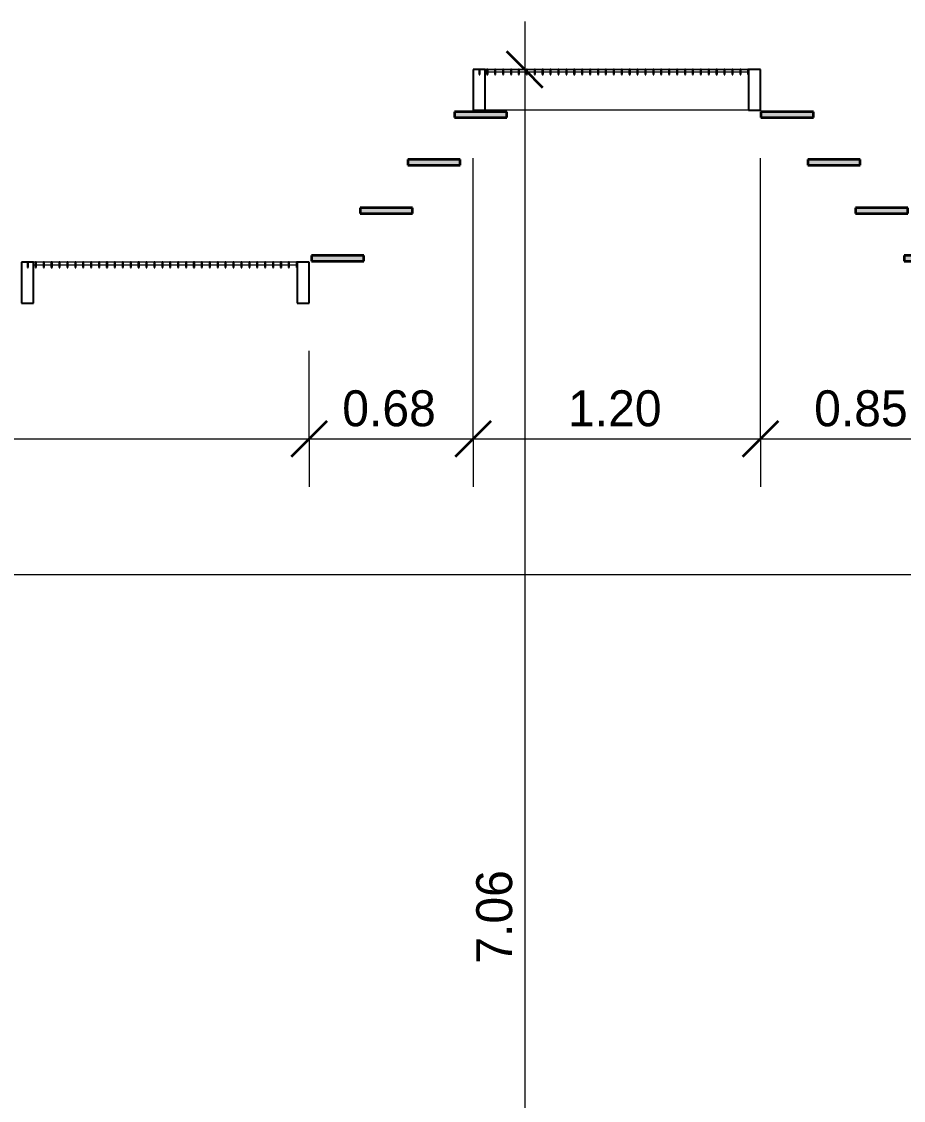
# Model space of a CAD drawing. Header units: centimetres. Extents: x -6646 to 16699, y -115 to 1717.
# Drawn here: x -3588.5 to -3220.5, y 369.4 to 819.8 of the extents above; entities that cross this region are included whole.
import ezdxf

# ---------------------------------------------------------------- set-up
doc = ezdxf.new("R2010")
doc.units = ezdxf.units.CM
for name, color, linetype, lineweight in [('A-ANNO-DIMS', 7, 'Continuous', 9), ('A-ANNO-DIMS-100', 7, 'Continuous', 9), ('A-CLNG', 7, 'Continuous', 9), ('A-GENM', 7, 'Continuous', 9), ('S-STRS', 7, 'Continuous', 9)]:
    doc.layers.add(name, color=color, linetype=linetype, lineweight=lineweight)
doc.styles.add('Century Gothic_1', font='GOTHIC.TTF', dxfattribs={"height": 15})
doc.dimstyles.new('FCA_N_Cotas_E100', dxfattribs={"dimscale": 30.48, "dimtxt": 15.662524, "dimasz": 0.492126, "dimexe": 0.656168, "dimexo": 0.656168, "dimgap": 0.032808, "dimtad": 1, "dimlfac": 0.01, "dimrnd": 0.01, "dimzin": 0, "dimdsep": 46, "dimtxsty": 'Century Gothic_1', "dimblk1": 'OBLIQUE', "dimblk2": 'OBLIQUE', "dimsah": 1, "dimcen": 0.09, "dimdle": 0.656168, "dimadec": 3, "dimazin": 2, "dimtfac": 1, "dimtdec": 4, "dimtix": 1, "dimtmove": 0, "dimatfit": 3, "dimfxl": 1, "dimtvp": 1, "dimtolj": 1, "dimtzin": 0, "dimarcsym": 2})

# ---------------------------------------------------------------- blocks, each defined once
blk = doc.blocks.new('PQ_RVR_ARQ-01_ZZ_ZZ_MO_T_A_rvt-1-Elevación Eje 20')
at = {"layer": 'A-CLNG', "color": 254, "lineweight": 18, "true_color": 0xe5e5e5}
blk.add_line((-2381.59, 588.8), (-5458.89, 588.8), dxfattribs=at)
blk = doc.blocks.new('M_RVR_Grating - 1_12 x 1_00-1794256-Elevación Eje 20')
at = {"layer": 'A-GENM', "lineweight": 25}
for p, q in [((-3395.1, 799.81), (-3400.1, 799.81)), ((-3400.1, 799.81), (-3400.1, 782.81)), ((-3397.3, 799.81), (-3397.6, 799.81)), ((-3397.6, 799.81), (-3397.6, 797.71)), ((-3397.6, 797.71), (-3397.3, 797.71)), ((-3397.3, 797.71), (-3397.3, 799.81)), ((-3395.1, 782.81), (-3395.1, 799.81)), ((-3394, 799.81), (-3394.3, 799.81)), ((-3394.3, 799.81), (-3394.3, 797.71)), ((-3394.3, 797.71), (-3394, 797.71)), ((-3394, 797.71), (-3394, 799.81)), ((-3390.7, 799.81), (-3391, 799.81)), ((-3391, 799.81), (-3391, 797.71)), ((-3391, 797.71), (-3390.7, 797.71)), ((-3390.7, 797.71), (-3390.7, 799.81)), ((-3387.4, 799.81), (-3387.7, 799.81)), ((-3387.7, 799.81), (-3387.7, 797.71)), ((-3387.7, 797.71), (-3387.4, 797.71)), ((-3387.4, 797.71), (-3387.4, 799.81)), ((-3384.1, 799.81), (-3384.4, 799.81)), ((-3384.4, 799.81), (-3384.4, 797.71)), ((-3384.4, 797.71), (-3384.1, 797.71)), ((-3384.1, 797.71), (-3384.1, 799.81)), ((-3380.8, 799.81), (-3381.1, 799.81)), ((-3381.1, 799.81), (-3381.1, 797.71)), ((-3381.1, 797.71), (-3380.8, 797.71)), ((-3380.8, 797.71), (-3380.8, 799.81)), ((-3377.5, 799.81), (-3377.8, 799.81)), ((-3377.8, 799.81), (-3377.8, 797.71)), ((-3377.8, 797.71), (-3377.5, 797.71)), ((-3377.5, 797.71), (-3377.5, 799.81)), ((-3374.2, 799.81), (-3374.5, 799.81)), ((-3374.5, 799.81), (-3374.5, 797.71)), ((-3374.5, 797.71), (-3374.2, 797.71)), ((-3374.2, 797.71), (-3374.2, 799.81)), ((-3370.9, 799.81), (-3371.2, 799.81)), ((-3371.2, 799.81), (-3371.2, 797.71)), ((-3371.2, 797.71), (-3370.9, 797.71)), ((-3370.9, 797.71), (-3370.9, 799.81)), ((-3367.6, 799.81), (-3367.9, 799.81)), ((-3367.9, 799.81), (-3367.9, 797.71)), ((-3367.9, 797.71), (-3367.6, 797.71)), ((-3367.6, 797.71), (-3367.6, 799.81)), ((-3364.3, 799.81), (-3364.6, 799.81)), ((-3364.6, 799.81), (-3364.6, 797.71)), ((-3364.6, 797.71), (-3364.3, 797.71)), ((-3364.3, 797.71), (-3364.3, 799.81)), ((-3361, 799.81), (-3361.3, 799.81)), ((-3361.3, 799.81), (-3361.3, 797.71)), ((-3361.3, 797.71), (-3361, 797.71)), ((-3361, 797.71), (-3361, 799.81)), ((-3357.7, 799.81), (-3358, 799.81)), ((-3358, 799.81), (-3358, 797.71)), ((-3358, 797.71), (-3357.7, 797.71)), ((-3357.7, 797.71), (-3357.7, 799.81)), ((-3354.4, 799.81), (-3354.7, 799.81)), ((-3354.7, 799.81), (-3354.7, 797.71)), ((-3354.7, 797.71), (-3354.4, 797.71)), ((-3354.4, 797.71), (-3354.4, 799.81)), ((-3351.1, 799.81), (-3351.4, 799.81)), ((-3351.4, 799.81), (-3351.4, 797.71)), ((-3351.4, 797.71), (-3351.1, 797.71)), ((-3351.1, 797.71), (-3351.1, 799.81)), ((-3347.8, 799.81), (-3348.1, 799.81)), ((-3348.1, 799.81), (-3348.1, 797.71)), ((-3348.1, 797.71), (-3347.8, 797.71)), ((-3347.8, 797.71), (-3347.8, 799.81)), ((-3344.5, 799.81), (-3344.8, 799.81)), ((-3344.8, 799.81), (-3344.8, 797.71)), ((-3344.8, 797.71), (-3344.5, 797.71)), ((-3344.5, 797.71), (-3344.5, 799.81)), ((-3341.2, 799.81), (-3341.5, 799.81)), ((-3341.5, 799.81), (-3341.5, 797.71)), ((-3341.5, 797.71), (-3341.2, 797.71)), ((-3341.2, 797.71), (-3341.2, 799.81)), ((-3337.9, 799.81), (-3338.2, 799.81)), ((-3338.2, 799.81), (-3338.2, 797.71)), ((-3338.2, 797.71), (-3337.9, 797.71)), ((-3337.9, 797.71), (-3337.9, 799.81)), ((-3334.6, 799.81), (-3334.9, 799.81)), ((-3334.9, 799.81), (-3334.9, 797.71)), ((-3334.9, 797.71), (-3334.6, 797.71)), ((-3334.6, 797.71), (-3334.6, 799.81)), ((-3331.3, 799.81), (-3331.6, 799.81)), ((-3331.6, 799.81), (-3331.6, 797.71)), ((-3331.6, 797.71), (-3331.3, 797.71)), ((-3331.3, 797.71), (-3331.3, 799.81)), ((-3328, 799.81), (-3328.3, 799.81)), ((-3328.3, 799.81), (-3328.3, 797.71)), ((-3328.3, 797.71), (-3328, 797.71)), ((-3328, 797.71), (-3328, 799.81)), ((-3324.7, 799.81), (-3325, 799.81)), ((-3325, 799.81), (-3325, 797.71)), ((-3325, 797.71), (-3324.7, 797.71)), ((-3324.7, 797.71), (-3324.7, 799.81)), ((-3321.4, 799.81), (-3321.7, 799.81)), ((-3321.7, 799.81), (-3321.7, 797.71)), ((-3321.7, 797.71), (-3321.4, 797.71)), ((-3321.4, 797.71), (-3321.4, 799.81)), ((-3318.1, 799.81), (-3318.4, 799.81)), ((-3318.4, 799.81), (-3318.4, 797.71)), ((-3318.4, 797.71), (-3318.1, 797.71)), ((-3318.1, 797.71), (-3318.1, 799.81)), ((-3314.8, 799.81), (-3315.1, 799.81)), ((-3315.1, 799.81), (-3315.1, 797.71)), ((-3315.1, 797.71), (-3314.8, 797.71)), ((-3314.8, 797.71), (-3314.8, 799.81)), ((-3311.5, 799.81), (-3311.8, 799.81)), ((-3311.8, 799.81), (-3311.8, 797.71)), ((-3311.8, 797.71), (-3311.5, 797.71)), ((-3311.5, 797.71), (-3311.5, 799.81)), ((-3308.2, 799.81), (-3308.5, 799.81)), ((-3308.5, 799.81), (-3308.5, 797.71)), ((-3308.5, 797.71), (-3308.2, 797.71)), ((-3308.2, 797.71), (-3308.2, 799.81)), ((-3304.9, 799.81), (-3305.2, 799.81)), ((-3305.2, 799.81), (-3305.2, 797.71)), ((-3305.2, 797.71), (-3304.9, 797.71)), ((-3304.9, 797.71), (-3304.9, 799.81)), ((-3301.6, 799.81), (-3301.9, 799.81)), ((-3301.9, 799.81), (-3301.9, 797.71)), ((-3301.9, 797.71), (-3301.6, 797.71)), ((-3301.6, 797.71), (-3301.6, 799.81)), ((-3298.3, 799.81), (-3298.6, 799.81)), ((-3298.6, 799.81), (-3298.6, 797.71)), ((-3298.6, 797.71), (-3298.3, 797.71)), ((-3298.3, 797.71), (-3298.3, 799.81)), ((-3295, 799.81), (-3295.3, 799.81)), ((-3295.3, 799.81), (-3295.3, 797.71)), ((-3295.3, 797.71), (-3295, 797.71)), ((-3295, 797.71), (-3295, 799.81)), ((-3291.7, 799.81), (-3292, 799.81)), ((-3292, 799.81), (-3292, 797.71)), ((-3292, 797.71), (-3291.7, 797.71)), ((-3291.7, 797.71), (-3291.7, 799.81)), ((-3288.4, 799.81), (-3288.7, 799.81)), ((-3288.7, 799.81), (-3288.7, 797.71)), ((-3288.7, 797.71), (-3288.4, 797.71)), ((-3288.4, 797.71), (-3288.4, 799.81)), ((-3285.1, 799.81), (-3285.4, 799.81)), ((-3285.4, 799.81), (-3285.4, 797.71)), ((-3285.4, 797.71), (-3285.1, 797.71)), ((-3285.1, 797.71), (-3285.1, 799.81)), ((-3280.1, 799.81), (-3285.1, 799.81)), ((-3285.1, 799.81), (-3285.1, 782.81)), ((-3280.1, 782.81), (-3280.1, 799.81)), ((-3400.1, 782.81), (-3395.1, 782.81)), ((-3285.1, 782.81), (-3280.1, 782.81))]:
    blk.add_line(p, q, dxfattribs=at)
at = {"layer": 'A-GENM', "color": 8, "true_color": 0x808080}
for p, q in [((-3394.3, 799.81), (-3395.1, 799.81)), ((-3395.1, 799.81), (-3394.3, 799.81)), ((-3395.1, 798.81), (-3394.3, 798.81)), ((-3391, 799.81), (-3394, 799.81)), ((-3394, 799.81), (-3391, 799.81)), ((-3394, 798.81), (-3391, 798.81)), ((-3387.7, 799.81), (-3390.7, 799.81)), ((-3390.7, 799.81), (-3387.7, 799.81)), ((-3390.7, 798.81), (-3387.7, 798.81)), ((-3384.4, 799.81), (-3387.4, 799.81)), ((-3387.4, 799.81), (-3384.4, 799.81)), ((-3387.4, 798.81), (-3384.4, 798.81)), ((-3381.1, 799.81), (-3384.1, 799.81)), ((-3384.1, 799.81), (-3381.1, 799.81)), ((-3384.1, 798.81), (-3381.1, 798.81)), ((-3377.8, 799.81), (-3380.8, 799.81)), ((-3380.8, 799.81), (-3377.8, 799.81)), ((-3380.8, 798.81), (-3377.8, 798.81)), ((-3374.5, 799.81), (-3377.5, 799.81)), ((-3377.5, 799.81), (-3374.5, 799.81)), ((-3377.5, 798.81), (-3374.5, 798.81)), ((-3371.2, 799.81), (-3374.2, 799.81)), ((-3374.2, 799.81), (-3371.2, 799.81)), ((-3374.2, 798.81), (-3371.2, 798.81)), ((-3367.9, 799.81), (-3370.9, 799.81)), ((-3370.9, 799.81), (-3367.9, 799.81)), ((-3370.9, 798.81), (-3367.9, 798.81)), ((-3364.6, 799.81), (-3367.6, 799.81)), ((-3367.6, 799.81), (-3364.6, 799.81)), ((-3367.6, 798.81), (-3364.6, 798.81)), ((-3361.3, 799.81), (-3364.3, 799.81)), ((-3364.3, 799.81), (-3361.3, 799.81)), ((-3364.3, 798.81), (-3361.3, 798.81)), ((-3358, 799.81), (-3361, 799.81)), ((-3361, 799.81), (-3358, 799.81)), ((-3361, 798.81), (-3358, 798.81)), ((-3354.7, 799.81), (-3357.7, 799.81)), ((-3357.7, 799.81), (-3354.7, 799.81)), ((-3357.7, 798.81), (-3354.7, 798.81)), ((-3351.4, 799.81), (-3354.4, 799.81)), ((-3354.4, 799.81), (-3351.4, 799.81)), ((-3354.4, 798.81), (-3351.4, 798.81)), ((-3348.1, 799.81), (-3351.1, 799.81)), ((-3351.1, 799.81), (-3348.1, 799.81)), ((-3351.1, 798.81), (-3348.1, 798.81)), ((-3344.8, 799.81), (-3347.8, 799.81)), ((-3347.8, 799.81), (-3344.8, 799.81)), ((-3347.8, 798.81), (-3344.8, 798.81)), ((-3341.5, 799.81), (-3344.5, 799.81)), ((-3344.5, 799.81), (-3341.5, 799.81)), ((-3344.5, 798.81), (-3341.5, 798.81)), ((-3338.2, 799.81), (-3341.2, 799.81)), ((-3341.2, 799.81), (-3338.2, 799.81)), ((-3341.2, 798.81), (-3338.2, 798.81)), ((-3334.9, 799.81), (-3337.9, 799.81)), ((-3337.9, 799.81), (-3334.9, 799.81)), ((-3337.9, 798.81), (-3334.9, 798.81)), ((-3331.6, 799.81), (-3334.6, 799.81)), ((-3334.6, 799.81), (-3331.6, 799.81)), ((-3334.6, 798.81), (-3331.6, 798.81)), ((-3328.3, 799.81), (-3331.3, 799.81)), ((-3331.3, 799.81), (-3328.3, 799.81)), ((-3331.3, 798.81), (-3328.3, 798.81)), ((-3325, 799.81), (-3328, 799.81)), ((-3328, 799.81), (-3325, 799.81)), ((-3328, 798.81), (-3325, 798.81)), ((-3321.7, 799.81), (-3324.7, 799.81)), ((-3324.7, 799.81), (-3321.7, 799.81)), ((-3324.7, 798.81), (-3321.7, 798.81)), ((-3318.4, 799.81), (-3321.4, 799.81)), ((-3321.4, 799.81), (-3318.4, 799.81)), ((-3321.4, 798.81), (-3318.4, 798.81)), ((-3315.1, 799.81), (-3318.1, 799.81)), ((-3318.1, 799.81), (-3315.1, 799.81)), ((-3318.1, 798.81), (-3315.1, 798.81)), ((-3311.8, 799.81), (-3314.8, 799.81)), ((-3314.8, 799.81), (-3311.8, 799.81)), ((-3314.8, 798.81), (-3311.8, 798.81)), ((-3308.5, 799.81), (-3311.5, 799.81)), ((-3311.5, 799.81), (-3308.5, 799.81)), ((-3311.5, 798.81), (-3308.5, 798.81)), ((-3305.2, 799.81), (-3308.2, 799.81)), ((-3308.2, 799.81), (-3305.2, 799.81)), ((-3308.2, 798.81), (-3305.2, 798.81)), ((-3301.9, 799.81), (-3304.9, 799.81)), ((-3304.9, 799.81), (-3301.9, 799.81)), ((-3304.9, 798.81), (-3301.9, 798.81)), ((-3298.6, 799.81), (-3301.6, 799.81)), ((-3301.6, 799.81), (-3298.6, 799.81)), ((-3301.6, 798.81), (-3298.6, 798.81)), ((-3295.3, 799.81), (-3298.3, 799.81)), ((-3298.3, 799.81), (-3295.3, 799.81)), ((-3298.3, 798.81), (-3295.3, 798.81)), ((-3292, 799.81), (-3295, 799.81)), ((-3295, 799.81), (-3292, 799.81)), ((-3295, 798.81), (-3292, 798.81)), ((-3288.7, 799.81), (-3291.7, 799.81)), ((-3291.7, 799.81), (-3288.7, 799.81)), ((-3291.7, 798.81), (-3288.7, 798.81)), ((-3285.4, 799.81), (-3288.4, 799.81)), ((-3288.4, 799.81), (-3285.4, 799.81)), ((-3288.4, 798.81), (-3285.4, 798.81)), ((-3285.1, 782.81), (-3395.1, 782.81))]:
    blk.add_line(p, q, dxfattribs=at)
blk = doc.blocks.new('M_RVR_Grating - 1_12 x 1_00-1792500-Elevación Eje 20')
at = {"layer": 'A-GENM', "lineweight": 25}
for p, q in [((-3395.1, 799.81), (-3400.1, 799.81)), ((-3400.1, 799.81), (-3400.1, 782.81)), ((-3397.3, 799.81), (-3397.6, 799.81)), ((-3397.6, 799.81), (-3397.6, 797.71)), ((-3397.6, 797.71), (-3397.3, 797.71)), ((-3397.3, 797.71), (-3397.3, 799.81)), ((-3395.1, 782.81), (-3395.1, 799.81)), ((-3394, 799.81), (-3394.3, 799.81)), ((-3394.3, 799.81), (-3394.3, 797.71)), ((-3394.3, 797.71), (-3394, 797.71)), ((-3394, 797.71), (-3394, 799.81)), ((-3390.7, 799.81), (-3391, 799.81)), ((-3391, 799.81), (-3391, 797.71)), ((-3391, 797.71), (-3390.7, 797.71)), ((-3390.7, 797.71), (-3390.7, 799.81)), ((-3387.4, 799.81), (-3387.7, 799.81)), ((-3387.7, 799.81), (-3387.7, 797.71)), ((-3387.7, 797.71), (-3387.4, 797.71)), ((-3387.4, 797.71), (-3387.4, 799.81)), ((-3384.1, 799.81), (-3384.4, 799.81)), ((-3384.4, 799.81), (-3384.4, 797.71)), ((-3384.4, 797.71), (-3384.1, 797.71)), ((-3384.1, 797.71), (-3384.1, 799.81)), ((-3380.8, 799.81), (-3381.1, 799.81)), ((-3381.1, 799.81), (-3381.1, 797.71)), ((-3381.1, 797.71), (-3380.8, 797.71)), ((-3380.8, 797.71), (-3380.8, 799.81)), ((-3377.5, 799.81), (-3377.8, 799.81)), ((-3377.8, 799.81), (-3377.8, 797.71)), ((-3377.8, 797.71), (-3377.5, 797.71)), ((-3377.5, 797.71), (-3377.5, 799.81)), ((-3374.2, 799.81), (-3374.5, 799.81)), ((-3374.5, 799.81), (-3374.5, 797.71)), ((-3374.5, 797.71), (-3374.2, 797.71)), ((-3374.2, 797.71), (-3374.2, 799.81)), ((-3370.9, 799.81), (-3371.2, 799.81)), ((-3371.2, 799.81), (-3371.2, 797.71)), ((-3371.2, 797.71), (-3370.9, 797.71)), ((-3370.9, 797.71), (-3370.9, 799.81)), ((-3367.6, 799.81), (-3367.9, 799.81)), ((-3367.9, 799.81), (-3367.9, 797.71)), ((-3367.9, 797.71), (-3367.6, 797.71)), ((-3367.6, 797.71), (-3367.6, 799.81)), ((-3364.3, 799.81), (-3364.6, 799.81)), ((-3364.6, 799.81), (-3364.6, 797.71)), ((-3364.6, 797.71), (-3364.3, 797.71)), ((-3364.3, 797.71), (-3364.3, 799.81)), ((-3361, 799.81), (-3361.3, 799.81)), ((-3361.3, 799.81), (-3361.3, 797.71)), ((-3361.3, 797.71), (-3361, 797.71)), ((-3361, 797.71), (-3361, 799.81)), ((-3357.7, 799.81), (-3358, 799.81)), ((-3358, 799.81), (-3358, 797.71)), ((-3358, 797.71), (-3357.7, 797.71)), ((-3357.7, 797.71), (-3357.7, 799.81)), ((-3354.4, 799.81), (-3354.7, 799.81)), ((-3354.7, 799.81), (-3354.7, 797.71)), ((-3354.7, 797.71), (-3354.4, 797.71)), ((-3354.4, 797.71), (-3354.4, 799.81)), ((-3351.1, 799.81), (-3351.4, 799.81)), ((-3351.4, 799.81), (-3351.4, 797.71)), ((-3351.4, 797.71), (-3351.1, 797.71)), ((-3351.1, 797.71), (-3351.1, 799.81)), ((-3347.8, 799.81), (-3348.1, 799.81)), ((-3348.1, 799.81), (-3348.1, 797.71)), ((-3348.1, 797.71), (-3347.8, 797.71)), ((-3347.8, 797.71), (-3347.8, 799.81)), ((-3344.5, 799.81), (-3344.8, 799.81)), ((-3344.8, 799.81), (-3344.8, 797.71)), ((-3344.8, 797.71), (-3344.5, 797.71)), ((-3344.5, 797.71), (-3344.5, 799.81)), ((-3341.2, 799.81), (-3341.5, 799.81)), ((-3341.5, 799.81), (-3341.5, 797.71)), ((-3341.5, 797.71), (-3341.2, 797.71)), ((-3341.2, 797.71), (-3341.2, 799.81)), ((-3337.9, 799.81), (-3338.2, 799.81)), ((-3338.2, 799.81), (-3338.2, 797.71)), ((-3338.2, 797.71), (-3337.9, 797.71)), ((-3337.9, 797.71), (-3337.9, 799.81)), ((-3334.6, 799.81), (-3334.9, 799.81)), ((-3334.9, 799.81), (-3334.9, 797.71)), ((-3334.9, 797.71), (-3334.6, 797.71)), ((-3334.6, 797.71), (-3334.6, 799.81)), ((-3331.3, 799.81), (-3331.6, 799.81)), ((-3331.6, 799.81), (-3331.6, 797.71)), ((-3331.6, 797.71), (-3331.3, 797.71)), ((-3331.3, 797.71), (-3331.3, 799.81)), ((-3328, 799.81), (-3328.3, 799.81)), ((-3328.3, 799.81), (-3328.3, 797.71)), ((-3328.3, 797.71), (-3328, 797.71)), ((-3328, 797.71), (-3328, 799.81)), ((-3324.7, 799.81), (-3325, 799.81)), ((-3325, 799.81), (-3325, 797.71)), ((-3325, 797.71), (-3324.7, 797.71)), ((-3324.7, 797.71), (-3324.7, 799.81)), ((-3321.4, 799.81), (-3321.7, 799.81)), ((-3321.7, 799.81), (-3321.7, 797.71)), ((-3321.7, 797.71), (-3321.4, 797.71)), ((-3321.4, 797.71), (-3321.4, 799.81)), ((-3318.1, 799.81), (-3318.4, 799.81)), ((-3318.4, 799.81), (-3318.4, 797.71)), ((-3318.4, 797.71), (-3318.1, 797.71)), ((-3318.1, 797.71), (-3318.1, 799.81)), ((-3314.8, 799.81), (-3315.1, 799.81)), ((-3315.1, 799.81), (-3315.1, 797.71)), ((-3315.1, 797.71), (-3314.8, 797.71)), ((-3314.8, 797.71), (-3314.8, 799.81)), ((-3311.5, 799.81), (-3311.8, 799.81)), ((-3311.8, 799.81), (-3311.8, 797.71)), ((-3311.8, 797.71), (-3311.5, 797.71)), ((-3311.5, 797.71), (-3311.5, 799.81)), ((-3308.2, 799.81), (-3308.5, 799.81)), ((-3308.5, 799.81), (-3308.5, 797.71)), ((-3308.5, 797.71), (-3308.2, 797.71)), ((-3308.2, 797.71), (-3308.2, 799.81)), ((-3304.9, 799.81), (-3305.2, 799.81)), ((-3305.2, 799.81), (-3305.2, 797.71)), ((-3305.2, 797.71), (-3304.9, 797.71)), ((-3304.9, 797.71), (-3304.9, 799.81)), ((-3301.6, 799.81), (-3301.9, 799.81)), ((-3301.9, 799.81), (-3301.9, 797.71)), ((-3301.9, 797.71), (-3301.6, 797.71)), ((-3301.6, 797.71), (-3301.6, 799.81)), ((-3298.3, 799.81), (-3298.6, 799.81)), ((-3298.6, 799.81), (-3298.6, 797.71)), ((-3298.6, 797.71), (-3298.3, 797.71)), ((-3298.3, 797.71), (-3298.3, 799.81)), ((-3295, 799.81), (-3295.3, 799.81)), ((-3295.3, 799.81), (-3295.3, 797.71)), ((-3295.3, 797.71), (-3295, 797.71)), ((-3295, 797.71), (-3295, 799.81)), ((-3291.7, 799.81), (-3292, 799.81)), ((-3292, 799.81), (-3292, 797.71)), ((-3292, 797.71), (-3291.7, 797.71)), ((-3291.7, 797.71), (-3291.7, 799.81)), ((-3288.4, 799.81), (-3288.7, 799.81)), ((-3288.7, 799.81), (-3288.7, 797.71)), ((-3288.7, 797.71), (-3288.4, 797.71)), ((-3288.4, 797.71), (-3288.4, 799.81)), ((-3285.1, 799.81), (-3285.4, 799.81)), ((-3285.4, 799.81), (-3285.4, 797.71)), ((-3285.4, 797.71), (-3285.1, 797.71)), ((-3285.1, 797.71), (-3285.1, 799.81)), ((-3280.1, 799.81), (-3285.1, 799.81)), ((-3285.1, 799.81), (-3285.1, 782.81)), ((-3280.1, 782.81), (-3280.1, 799.81)), ((-3400.1, 782.81), (-3395.1, 782.81)), ((-3285.1, 782.81), (-3280.1, 782.81))]:
    blk.add_line(p, q, dxfattribs=at)
blk = doc.blocks.new('M_RVR_Grating - 1_12 x 1_00-V1-Elevación Eje 20')
at = {"layer": 'A-GENM', "lineweight": 25}
for p, q in [((-3583.51, 719.31), (-3588.51, 719.31)), ((-3588.51, 719.31), (-3588.51, 702.31)), ((-3585.71, 719.31), (-3586.01, 719.31)), ((-3586.01, 719.31), (-3586.01, 717.21)), ((-3586.01, 717.21), (-3585.71, 717.21)), ((-3585.71, 717.21), (-3585.71, 719.31)), ((-3583.51, 702.31), (-3583.51, 719.31)), ((-3582.41, 719.31), (-3582.71, 719.31)), ((-3582.71, 719.31), (-3582.71, 717.21)), ((-3582.71, 717.21), (-3582.41, 717.21)), ((-3582.41, 717.21), (-3582.41, 719.31)), ((-3579.11, 719.31), (-3579.41, 719.31)), ((-3579.41, 719.31), (-3579.41, 717.21)), ((-3579.41, 717.21), (-3579.11, 717.21)), ((-3579.11, 717.21), (-3579.11, 719.31)), ((-3575.81, 719.31), (-3576.11, 719.31)), ((-3576.11, 719.31), (-3576.11, 717.21)), ((-3576.11, 717.21), (-3575.81, 717.21)), ((-3575.81, 717.21), (-3575.81, 719.31)), ((-3572.51, 719.31), (-3572.81, 719.31)), ((-3572.81, 719.31), (-3572.81, 717.21)), ((-3572.81, 717.21), (-3572.51, 717.21)), ((-3572.51, 717.21), (-3572.51, 719.31)), ((-3569.21, 719.31), (-3569.51, 719.31)), ((-3569.51, 719.31), (-3569.51, 717.21)), ((-3569.51, 717.21), (-3569.21, 717.21)), ((-3569.21, 717.21), (-3569.21, 719.31)), ((-3565.91, 719.31), (-3566.21, 719.31)), ((-3566.21, 719.31), (-3566.21, 717.21)), ((-3566.21, 717.21), (-3565.91, 717.21)), ((-3565.91, 717.21), (-3565.91, 719.31)), ((-3562.61, 719.31), (-3562.91, 719.31)), ((-3562.91, 719.31), (-3562.91, 717.21)), ((-3562.91, 717.21), (-3562.61, 717.21)), ((-3562.61, 717.21), (-3562.61, 719.31)), ((-3559.31, 719.31), (-3559.61, 719.31)), ((-3559.61, 719.31), (-3559.61, 717.21)), ((-3559.61, 717.21), (-3559.31, 717.21)), ((-3559.31, 717.21), (-3559.31, 719.31)), ((-3556.01, 719.31), (-3556.31, 719.31)), ((-3556.31, 719.31), (-3556.31, 717.21)), ((-3556.31, 717.21), (-3556.01, 717.21)), ((-3556.01, 717.21), (-3556.01, 719.31)), ((-3552.71, 719.31), (-3553.01, 719.31)), ((-3553.01, 719.31), (-3553.01, 717.21)), ((-3553.01, 717.21), (-3552.71, 717.21)), ((-3552.71, 717.21), (-3552.71, 719.31)), ((-3549.41, 719.31), (-3549.71, 719.31)), ((-3549.71, 719.31), (-3549.71, 717.21)), ((-3549.71, 717.21), (-3549.41, 717.21)), ((-3549.41, 717.21), (-3549.41, 719.31)), ((-3546.11, 719.31), (-3546.41, 719.31)), ((-3546.41, 719.31), (-3546.41, 717.21)), ((-3546.41, 717.21), (-3546.11, 717.21)), ((-3546.11, 717.21), (-3546.11, 719.31)), ((-3542.81, 719.31), (-3543.11, 719.31)), ((-3543.11, 719.31), (-3543.11, 717.21)), ((-3543.11, 717.21), (-3542.81, 717.21)), ((-3542.81, 717.21), (-3542.81, 719.31)), ((-3539.51, 719.31), (-3539.81, 719.31)), ((-3539.81, 719.31), (-3539.81, 717.21)), ((-3539.81, 717.21), (-3539.51, 717.21)), ((-3539.51, 717.21), (-3539.51, 719.31)), ((-3536.21, 719.31), (-3536.51, 719.31)), ((-3536.51, 719.31), (-3536.51, 717.21)), ((-3536.51, 717.21), (-3536.21, 717.21)), ((-3536.21, 717.21), (-3536.21, 719.31)), ((-3532.91, 719.31), (-3533.21, 719.31)), ((-3533.21, 719.31), (-3533.21, 717.21)), ((-3533.21, 717.21), (-3532.91, 717.21)), ((-3532.91, 717.21), (-3532.91, 719.31)), ((-3529.61, 719.31), (-3529.91, 719.31)), ((-3529.91, 719.31), (-3529.91, 717.21)), ((-3529.91, 717.21), (-3529.61, 717.21)), ((-3529.61, 717.21), (-3529.61, 719.31)), ((-3526.31, 719.31), (-3526.61, 719.31)), ((-3526.61, 719.31), (-3526.61, 717.21)), ((-3526.61, 717.21), (-3526.31, 717.21)), ((-3526.31, 717.21), (-3526.31, 719.31)), ((-3523.01, 719.31), (-3523.31, 719.31)), ((-3523.31, 719.31), (-3523.31, 717.21)), ((-3523.31, 717.21), (-3523.01, 717.21)), ((-3523.01, 717.21), (-3523.01, 719.31)), ((-3519.71, 719.31), (-3520.01, 719.31)), ((-3520.01, 719.31), (-3520.01, 717.21)), ((-3520.01, 717.21), (-3519.71, 717.21)), ((-3519.71, 717.21), (-3519.71, 719.31)), ((-3516.41, 719.31), (-3516.71, 719.31)), ((-3516.71, 719.31), (-3516.71, 717.21)), ((-3516.71, 717.21), (-3516.41, 717.21)), ((-3516.41, 717.21), (-3516.41, 719.31)), ((-3513.11, 719.31), (-3513.41, 719.31)), ((-3513.41, 719.31), (-3513.41, 717.21)), ((-3513.41, 717.21), (-3513.11, 717.21)), ((-3513.11, 717.21), (-3513.11, 719.31)), ((-3509.81, 719.31), (-3510.11, 719.31)), ((-3510.11, 719.31), (-3510.11, 717.21)), ((-3510.11, 717.21), (-3509.81, 717.21)), ((-3509.81, 717.21), (-3509.81, 719.31)), ((-3506.51, 719.31), (-3506.81, 719.31)), ((-3506.81, 719.31), (-3506.81, 717.21)), ((-3506.81, 717.21), (-3506.51, 717.21)), ((-3506.51, 717.21), (-3506.51, 719.31)), ((-3503.21, 719.31), (-3503.51, 719.31)), ((-3503.51, 719.31), (-3503.51, 717.21)), ((-3503.51, 717.21), (-3503.21, 717.21)), ((-3503.21, 717.21), (-3503.21, 719.31)), ((-3499.91, 719.31), (-3500.21, 719.31)), ((-3500.21, 719.31), (-3500.21, 717.21)), ((-3500.21, 717.21), (-3499.91, 717.21)), ((-3499.91, 717.21), (-3499.91, 719.31)), ((-3496.61, 719.31), (-3496.91, 719.31)), ((-3496.91, 719.31), (-3496.91, 717.21)), ((-3496.91, 717.21), (-3496.61, 717.21)), ((-3496.61, 717.21), (-3496.61, 719.31)), ((-3493.31, 719.31), (-3493.61, 719.31)), ((-3493.61, 719.31), (-3493.61, 717.21)), ((-3493.61, 717.21), (-3493.31, 717.21)), ((-3493.31, 717.21), (-3493.31, 719.31)), ((-3490.01, 719.31), (-3490.31, 719.31)), ((-3490.31, 719.31), (-3490.31, 717.21)), ((-3490.31, 717.21), (-3490.01, 717.21)), ((-3490.01, 717.21), (-3490.01, 719.31)), ((-3486.71, 719.31), (-3487.01, 719.31)), ((-3487.01, 719.31), (-3487.01, 717.21)), ((-3487.01, 717.21), (-3486.71, 717.21)), ((-3486.71, 717.21), (-3486.71, 719.31)), ((-3483.41, 719.31), (-3483.71, 719.31)), ((-3483.71, 719.31), (-3483.71, 717.21)), ((-3483.71, 717.21), (-3483.41, 717.21)), ((-3483.41, 717.21), (-3483.41, 719.31)), ((-3480.11, 719.31), (-3480.41, 719.31)), ((-3480.41, 719.31), (-3480.41, 717.21)), ((-3480.41, 717.21), (-3480.11, 717.21)), ((-3480.11, 717.21), (-3480.11, 719.31)), ((-3476.81, 719.31), (-3477.11, 719.31)), ((-3477.11, 719.31), (-3477.11, 717.21)), ((-3477.11, 717.21), (-3476.81, 717.21)), ((-3476.81, 717.21), (-3476.81, 719.31)), ((-3473.51, 719.31), (-3473.81, 719.31)), ((-3473.81, 719.31), (-3473.81, 717.21)), ((-3473.81, 717.21), (-3473.51, 717.21)), ((-3473.51, 717.21), (-3473.51, 719.31)), ((-3468.51, 719.31), (-3473.51, 719.31)), ((-3473.51, 719.31), (-3473.51, 702.31)), ((-3468.51, 702.31), (-3468.51, 719.31)), ((-3588.51, 702.31), (-3583.51, 702.31)), ((-3473.51, 702.31), (-3468.51, 702.31))]:
    blk.add_line(p, q, dxfattribs=at)
at = {"layer": 'A-GENM', "color": 8, "true_color": 0x808080}
for p, q in [((-3582.71, 719.31), (-3583.51, 719.31)), ((-3583.51, 718.31), (-3582.71, 718.31)), ((-3579.41, 719.31), (-3582.41, 719.31)), ((-3582.41, 718.31), (-3579.41, 718.31)), ((-3576.11, 719.31), (-3579.11, 719.31)), ((-3579.11, 718.31), (-3576.11, 718.31)), ((-3572.81, 719.31), (-3575.81, 719.31)), ((-3575.81, 718.31), (-3572.81, 718.31)), ((-3569.51, 719.31), (-3572.51, 719.31)), ((-3572.51, 718.31), (-3569.51, 718.31)), ((-3566.21, 719.31), (-3569.21, 719.31)), ((-3569.21, 718.31), (-3566.21, 718.31)), ((-3562.91, 719.31), (-3565.91, 719.31)), ((-3565.91, 718.31), (-3562.91, 718.31)), ((-3559.61, 719.31), (-3562.61, 719.31)), ((-3562.61, 718.31), (-3559.61, 718.31)), ((-3556.31, 719.31), (-3559.31, 719.31)), ((-3559.31, 718.31), (-3556.31, 718.31)), ((-3553.01, 719.31), (-3556.01, 719.31)), ((-3556.01, 718.31), (-3553.01, 718.31)), ((-3549.71, 719.31), (-3552.71, 719.31)), ((-3552.71, 718.31), (-3549.71, 718.31)), ((-3546.41, 719.31), (-3549.41, 719.31)), ((-3549.41, 718.31), (-3546.41, 718.31)), ((-3543.11, 719.31), (-3546.11, 719.31)), ((-3546.11, 718.31), (-3543.11, 718.31)), ((-3539.81, 719.31), (-3542.81, 719.31)), ((-3542.81, 718.31), (-3539.81, 718.31)), ((-3536.51, 719.31), (-3539.51, 719.31)), ((-3539.51, 718.31), (-3536.51, 718.31)), ((-3533.21, 719.31), (-3536.21, 719.31)), ((-3536.21, 718.31), (-3533.21, 718.31)), ((-3529.91, 719.31), (-3532.91, 719.31)), ((-3532.91, 718.31), (-3529.91, 718.31)), ((-3526.61, 719.31), (-3529.61, 719.31)), ((-3529.61, 718.31), (-3526.61, 718.31)), ((-3523.31, 719.31), (-3526.31, 719.31)), ((-3526.31, 718.31), (-3523.31, 718.31)), ((-3520.01, 719.31), (-3523.01, 719.31)), ((-3523.01, 718.31), (-3520.01, 718.31)), ((-3516.71, 719.31), (-3519.71, 719.31)), ((-3519.71, 718.31), (-3516.71, 718.31)), ((-3513.41, 719.31), (-3516.41, 719.31)), ((-3516.41, 718.31), (-3513.41, 718.31)), ((-3510.11, 719.31), (-3513.11, 719.31)), ((-3513.11, 718.31), (-3510.11, 718.31)), ((-3506.81, 719.31), (-3509.81, 719.31)), ((-3509.81, 718.31), (-3506.81, 718.31)), ((-3503.51, 719.31), (-3506.51, 719.31)), ((-3506.51, 718.31), (-3503.51, 718.31)), ((-3500.21, 719.31), (-3503.21, 719.31)), ((-3503.21, 718.31), (-3500.21, 718.31)), ((-3496.91, 719.31), (-3499.91, 719.31)), ((-3499.91, 718.31), (-3496.91, 718.31)), ((-3493.61, 719.31), (-3496.61, 719.31)), ((-3496.61, 718.31), (-3493.61, 718.31)), ((-3490.31, 719.31), (-3493.31, 719.31)), ((-3493.31, 718.31), (-3490.31, 718.31)), ((-3487.01, 719.31), (-3490.01, 719.31)), ((-3490.01, 718.31), (-3487.01, 718.31)), ((-3483.71, 719.31), (-3486.71, 719.31)), ((-3486.71, 718.31), (-3483.71, 718.31)), ((-3480.41, 719.31), (-3483.41, 719.31)), ((-3483.41, 718.31), (-3480.41, 718.31)), ((-3477.11, 719.31), (-3480.11, 719.31)), ((-3480.11, 718.31), (-3477.11, 718.31)), ((-3473.81, 719.31), (-3476.81, 719.31)), ((-3476.81, 718.31), (-3473.81, 718.31))]:
    blk.add_line(p, q, dxfattribs=at)
blk = doc.blocks.new('Stairs 14 - Stairs 14-1798915-Elevación Eje 20')
at = {"layer": 'S-STRS', "true_color": 0x9a9a9a}
h = blk.add_hatch(color=253, dxfattribs=at)
h.paths.add_polyline_path([(-3467.52, 719.74), (-3445.65, 719.74), (-3445.65, 722.17), (-3467.52, 722.17)])
h.paths.add_polyline_path([(-3447.23, 739.62), (-3425.37, 739.62), (-3425.37, 742.05), (-3447.23, 742.05)])
h.paths.add_polyline_path([(-3427.35, 759.85), (-3405.49, 759.85), (-3405.49, 762.28), (-3427.35, 762.28)])
h.paths.add_polyline_path([(-3407.83, 779.72), (-3385.96, 779.72), (-3385.96, 782.15), (-3407.83, 782.15)])
at = {"layer": 'S-STRS', "lineweight": 35}
for p, q in [((-3385.96, 782.15), (-3407.83, 782.15)), ((-3407.83, 782.15), (-3407.83, 779.72)), ((-3407.83, 779.72), (-3385.96, 779.72)), ((-3385.96, 779.72), (-3385.96, 782.15)), ((-3405.49, 762.28), (-3427.35, 762.28)), ((-3427.35, 762.28), (-3427.35, 759.85)), ((-3405.49, 759.85), (-3405.49, 762.28)), ((-3427.35, 759.85), (-3405.49, 759.85)), ((-3425.37, 742.05), (-3447.23, 742.05)), ((-3447.23, 742.05), (-3447.23, 739.62)), ((-3447.23, 739.62), (-3425.37, 739.62)), ((-3425.37, 739.62), (-3425.37, 742.05)), ((-3445.65, 722.17), (-3467.52, 722.17)), ((-3467.52, 722.17), (-3467.52, 719.74)), ((-3445.65, 719.74), (-3445.65, 722.17)), ((-3467.52, 719.74), (-3445.65, 719.74))]:
    blk.add_line(p, q, dxfattribs=at)
blk = doc.blocks.new('Stairs 15 - Stairs 14-1798990-Elevación Eje 20')
at = {"layer": 'S-STRS', "true_color": 0x9a9a9a}
h = blk.add_hatch(color=253, dxfattribs=at)
h.paths.add_polyline_path([(-3202.89, 719.74), (-3198.4, 719.74), (-3198.4, 722.17), (-3220.26, 722.17), (-3220.26, 719.74)])
h.paths.add_polyline_path([(-3228.07, 739.62), (-3218.68, 739.62), (-3218.68, 742.05), (-3240.55, 742.05), (-3240.55, 739.62)])
h.paths.add_polyline_path([(-3260.42, 759.85), (-3238.56, 759.85), (-3238.56, 762.28), (-3260.42, 762.28)])
h.paths.add_polyline_path([(-3278.45, 779.72), (-3258.09, 779.72), (-3258.09, 782.15), (-3279.95, 782.15), (-3279.95, 779.72)])
at = {"layer": 'S-STRS', "lineweight": 35}
for p, q in [((-3258.09, 782.15), (-3279.95, 782.15)), ((-3279.95, 782.15), (-3279.95, 779.72)), ((-3279.95, 779.72), (-3258.09, 779.72)), ((-3258.09, 779.72), (-3258.09, 782.15)), ((-3238.56, 762.28), (-3260.42, 762.28)), ((-3260.42, 762.28), (-3260.42, 759.85)), ((-3238.56, 759.85), (-3238.56, 762.28)), ((-3260.42, 759.85), (-3238.56, 759.85)), ((-3218.68, 742.05), (-3240.55, 742.05)), ((-3240.55, 742.05), (-3240.55, 739.62)), ((-3240.55, 739.62), (-3218.68, 739.62)), ((-3218.68, 739.62), (-3218.68, 742.05)), ((-3198.4, 722.17), (-3220.26, 722.17)), ((-3220.26, 722.17), (-3220.26, 719.74)), ((-3198.4, 719.74), (-3198.4, 722.17)), ((-3220.26, 719.74), (-3198.4, 719.74))]:
    blk.add_line(p, q, dxfattribs=at)
blk = doc.blocks.new('DIMBLOCK20-Elevación Eje 20')
at = {"layer": 'A-ANNO-DIMS-100'}
for p, q in [((-3758.51, 645.64), (-3758.51, 682.31)), ((-3468.51, 645.64), (-3468.51, 682.31)), ((-3758.51, 645.64), (-3468.51, 645.64)), ((-3758.51, 645.64), (-3758.51, 625.64)), ((-3468.51, 645.64), (-3468.51, 625.64))]:
    blk.add_line(p, q, dxfattribs=at)
at = {"layer": 'A-ANNO-DIMS-100', "lineweight": 35}
for p, q in [((-3758.51, 645.64), (-3751.01, 653.14)), ((-3468.51, 645.64), (-3461.01, 653.14)), ((-3758.51, 645.64), (-3766.01, 638.14)), ((-3468.51, 645.64), (-3476.01, 638.14))]:
    blk.add_line(p, q, dxfattribs=at)
at = {"layer": 'A-ANNO-DIMS-100', "color": 0, "insert": (-3633.9, 665.87), "char_height": 15, "width": 48.9267, "attachment_point": 1, "line_spacing_factor": 0.984502, "style": 'Century Gothic_1'}
blk.add_mtext('2.90', dxfattribs=at)
blk = doc.blocks.new('_Oblique')
at = {"color": 0, "linetype": 'ByBlock', "lineweight": -2}
blk.add_line((-0.5, -0.5), (0.5, 0.5), dxfattribs=at)
blk = doc.blocks.new('DIMBLOCK21-Elevación Eje 20')
at = {"layer": 'A-ANNO-DIMS-100'}
for p, q in [((-3400.1, 645.64), (-3400.1, 762.81)), ((-3468.51, 645.64), (-3468.51, 682.31)), ((-3468.51, 645.64), (-3400.1, 645.64)), ((-3468.51, 645.64), (-3468.51, 625.64)), ((-3400.1, 645.64), (-3400.1, 625.64))]:
    blk.add_line(p, q, dxfattribs=at)
at = {"layer": 'A-ANNO-DIMS-100', "lineweight": 35}
for p, q in [((-3468.51, 645.64), (-3461.01, 653.14)), ((-3400.1, 645.64), (-3392.6, 653.14)), ((-3468.51, 645.64), (-3476.01, 638.14)), ((-3400.1, 645.64), (-3407.6, 638.14))]:
    blk.add_line(p, q, dxfattribs=at)
at = {"layer": 'A-ANNO-DIMS-100', "color": 0, "insert": (-3454.69, 665.87), "char_height": 15, "width": 48.9267, "attachment_point": 1, "line_spacing_factor": 0.984502, "style": 'Century Gothic_1'}
blk.add_mtext('0.68', dxfattribs=at)
blk = doc.blocks.new('DIMBLOCK22-Elevación Eje 20')
at = {"layer": 'A-ANNO-DIMS-100'}
for p, q in [((-3400.1, 645.64), (-3400.1, 762.81)), ((-3280.1, 645.64), (-3280.1, 762.81)), ((-3400.1, 645.64), (-3280.1, 645.64)), ((-3400.1, 645.64), (-3400.1, 625.64)), ((-3280.1, 645.64), (-3280.1, 625.64))]:
    blk.add_line(p, q, dxfattribs=at)
at = {"layer": 'A-ANNO-DIMS-100', "lineweight": 35}
for p, q in [((-3400.1, 645.64), (-3392.6, 653.14)), ((-3280.1, 645.64), (-3272.6, 653.14)), ((-3400.1, 645.64), (-3407.6, 638.14)), ((-3280.1, 645.64), (-3287.6, 638.14))]:
    blk.add_line(p, q, dxfattribs=at)
at = {"layer": 'A-ANNO-DIMS-100', "color": 0, "insert": (-3360.48, 665.87), "char_height": 15, "width": 48.9267, "attachment_point": 1, "line_spacing_factor": 0.984502, "style": 'Century Gothic_1'}
blk.add_mtext('1.20', dxfattribs=at)
blk = doc.blocks.new('DIMBLOCK23-Elevación Eje 20')
at = {"layer": 'A-ANNO-DIMS-100'}
for p, q in [((-3280.1, 645.64), (-3280.1, 762.81)), ((-3194.68, 645.64), (-3194.68, 683.81)), ((-3280.1, 645.64), (-3194.68, 645.64)), ((-3280.1, 645.64), (-3280.1, 625.64)), ((-3194.68, 645.64), (-3194.68, 625.64))]:
    blk.add_line(p, q, dxfattribs=at)
at = {"layer": 'A-ANNO-DIMS-100', "lineweight": 35}
for p, q in [((-3280.1, 645.64), (-3272.6, 653.14)), ((-3194.68, 645.64), (-3187.18, 653.14)), ((-3280.1, 645.64), (-3287.6, 638.14)), ((-3194.68, 645.64), (-3202.18, 638.14))]:
    blk.add_line(p, q, dxfattribs=at)
at = {"layer": 'A-ANNO-DIMS-100', "color": 0, "insert": (-3257.77, 665.87), "char_height": 15, "width": 48.9267, "attachment_point": 1, "line_spacing_factor": 0.984502, "style": 'Century Gothic_1'}
blk.add_mtext('0.85', dxfattribs=at)
blk = doc.blocks.new('DIMBLOCK27-Elevación Eje 20')
at = {"layer": 'A-ANNO-DIMS-100'}
for p, q in [((-3378.57, 819.81), (-3378.57, 74)), ((-3378.57, 799.81), (-3398.57, 799.81)), ((-3378.57, 799.81), (-3375.1, 799.81)), ((-3378.57, 94), (-3387.96, 94)), ((-3378.57, 94), (-3358.57, 94))]:
    blk.add_line(p, q, dxfattribs=at)
at = {"layer": 'A-ANNO-DIMS-100', "lineweight": 35}
for p, q in [((-3378.57, 799.81), (-3386.07, 807.31)), ((-3378.57, 799.81), (-3371.07, 792.31)), ((-3378.57, 94), (-3386.07, 101.5)), ((-3378.57, 94), (-3371.07, 86.5))]:
    blk.add_line(p, q, dxfattribs=at)
at = {"layer": 'A-ANNO-DIMS-100', "color": 0, "insert": (-3398.79, 426.52), "char_height": 15, "width": 48.9267, "attachment_point": 1, "rotation": 90, "line_spacing_factor": 0.984502, "style": 'Century Gothic_1'}
blk.add_mtext('7.06', dxfattribs=at)

msp = doc.modelspace()

# ---------------------------------------------------------------- block references
at = {"lineweight": 5}
msp.add_blockref('PQ_RVR_ARQ-01_ZZ_ZZ_MO_T_A_rvt-1-Elevación Eje 20', (0, 0), dxfattribs=at)
at = {"layer": 'A-GENM', "color": 8, "true_color": 0x808080}
for name in ['M_RVR_Grating - 1_12 x 1_00-1794256-Elevación Eje 20', 'M_RVR_Grating - 1_12 x 1_00-1792500-Elevación Eje 20', 'M_RVR_Grating - 1_12 x 1_00-V1-Elevación Eje 20']:
    msp.add_blockref(name, (0, 0), dxfattribs=at)
at = {"layer": 'S-STRS'}
for name in ['Stairs 14 - Stairs 14-1798915-Elevación Eje 20', 'Stairs 15 - Stairs 14-1798990-Elevación Eje 20']:
    msp.add_blockref(name, (0, 0), dxfattribs=at)

# ---------------------------------------------------------------- dimensions: what is measured, and where the dimension line sits
at = {"layer": 'A-ANNO-DIMS'}
dim = msp.add_linear_dim(base=(-3378.568, 94), p1=(-3395.095, 799.807), p2=(-3367.961, 94), angle=90, dimstyle='FCA_N_Cotas_E100', override={"dimpost": '<>', "dimfxl": 706.32879}, dxfattribs=at)
dim.commit()
dim.dimension.update_dxf_attribs({"geometry": 'DIMBLOCK27-Elevación Eje 20', "text_midpoint": (-3387.445, 446.904)})
for base, p1, p2, override, picture, middle in [((-3400.095, 645.642), (-3468.514, 702.307), (-3400.095, 782.807), {"dimpost": '<>', "dimfxl": 105.647657}, 'DIMBLOCK21-Elevación Eje 20', (-3434.305, 654.52)), ((-3280.095, 645.642), (-3400.095, 782.807), (-3280.095, 782.807), {"dimpost": '<>', "dimfxl": 120}, 'DIMBLOCK22-Elevación Eje 20', (-3340.095, 654.52)), ((-3194.676, 645.642), (-3280.095, 782.807), (-3194.676, 703.807), {"dimpost": '<>', "dimfxl": 116.350453}, 'DIMBLOCK23-Elevación Eje 20', (-3237.386, 654.52)), ((-3468.514, 645.642), (-3758.514, 702.307), (-3468.514, 702.307), {"dimpost": '<>', "dimfxl": 290}, 'DIMBLOCK20-Elevación Eje 20', (-3613.514, 654.52))]:
    dim = msp.add_linear_dim(base=base, p1=p1, p2=p2, dimstyle='FCA_N_Cotas_E100', override=override, dxfattribs=at)
    dim.commit()
    dim.dimension.update_dxf_attribs({"geometry": picture, "text_midpoint": middle})

doc.saveas('drawing.dxf')
